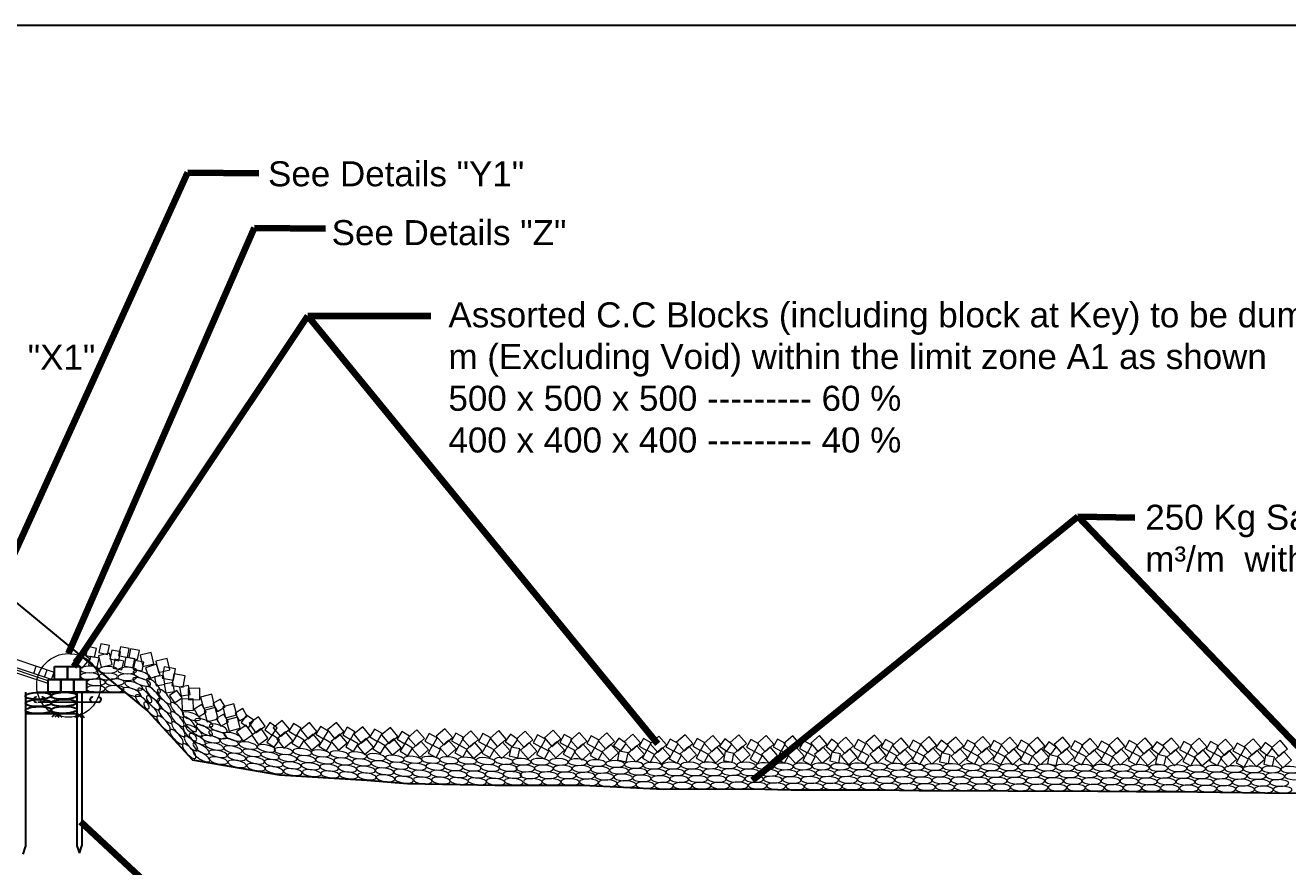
# Model space of a CAD drawing. Header units: inches. Extents: x -8940 to 26362, y -28010 to 990.
# Drawn here: x 4183.25 to 4232.53, y -13283.2 to -13250.34 of the extents above; entities that cross this region are included whole.
import ezdxf

# ---------------------------------------------------------------- set-up
doc = ezdxf.new("R2010")
doc.units = ezdxf.units.IN
doc.header["$MEASUREMENT"] = 0
doc.linetypes.add('HIDDEN', pattern=[9.525, 6.35, -3.175])
doc.layers.add('GL', color=3, linetype='HIDDEN')
doc.layers.add('LINE', color=7, linetype='Continuous')
doc.styles.get("Standard").update_dxf_attribs({"font": 'arial.ttf'})
doc.dimstyles.get("Standard").update_dxf_attribs({"dimtxt": 0.18, "dimasz": 0.18, "dimexe": 0.18, "dimexo": 0.0625, "dimgap": 0.09, "dimtad": 0, "dimtih": 1, "dimtoh": 1, "dimdec": 4, "dimzin": 0, "dimdsep": 46, "dimtxsty": 'Standard', "dimcen": 0.09, "dimadec": 0, "dimazin": 0, "dimtfac": 1, "dimtdec": 4, "dimtofl": 0, "dimtmove": 0, "dimatfit": 3, "dimfxl": 1, "dimtolj": 1, "dimtzin": 0, "dimarcsym": 0})

msp = doc.modelspace()

# ---------------------------------------------------------------- linework, layer by layer
at = {"color": 0, "linetype": 'Continuous', "lineweight": 20, "ltscale": 0.5}
for p, q in [((4184.389468, -13275.606195), (4174.721829, -13272.383649)), ((4184.139468, -13276.046378), (4174.64725, -13272.882306)), ((4184.139468, -13275.938675), (4174.674389, -13272.783649)), ((4184.274783, -13275.883649), (4174.674783, -13272.683649)), ((4183.574584, -13275.650249), (4183.669289, -13275.366135)), ((4184.001492, -13275.792552), (4184.096196, -13275.508438)), ((4184.275469, -13275.883877), (4184.370174, -13275.599763))]:
    msp.add_line(p, q, dxfattribs=at)
at = {"color": 0, "linetype": 'Continuous', "lineweight": -3, "ltscale": 0.5}
for p, q in [((4184.889468, -13275.383649), (4184.889468, -13275.883649)), ((4184.639468, -13275.883649), (4184.639468, -13276.383649)), ((4185.139468, -13275.883649), (4185.139468, -13276.383649)), ((4183.258653, -13276.384834), (4183.258653, -13282.420089)), ((4183.689468, -13276.383649), (4183.889468, -13276.383649)), ((4183.889468, -13276.383649), (4184.225272, -13276.383649)), ((4184.225272, -13276.383649), (4186.089468, -13276.383649)), ((4184.772518, -13276.383649), (4184.272518, -13276.383649)), ((4185.272518, -13276.383649), (4184.772518, -13276.383649)), ((4185.258653, -13276.384834), (4185.258653, -13282.384834)), ((4185.929336, -13276.383649), (4185.272518, -13276.383649)), ((4185.458653, -13276.384834), (4185.458653, -13282.384834)), ((4186.089468, -13276.383649), (4187.139468, -13276.383649)), ((4183.731681, -13276.766289), (4186.153664, -13276.76251)), ((4183.258653, -13277.21937), (4185.258653, -13277.21937)), ((4184.420767, -13277.21564), (4184.297466, -13277.338039)), ((4184.297466, -13277.338039), (4184.420767, -13277.21564)), ((4184.5327, -13277.21564), (4184.409399, -13277.338039)), ((4184.409399, -13277.338039), (4184.5327, -13277.21564)), ((4184.420767, -13277.21564), (4184.559648, -13277.355038)), ((4184.5327, -13277.21564), (4184.671581, -13277.355038)), ((4185.299866, -13277.229037), (4185.176565, -13277.351436)), ((4185.176565, -13277.351436), (4185.299866, -13277.229037)), ((4185.411799, -13277.229037), (4185.288498, -13277.351436)), ((4185.288498, -13277.351436), (4185.411799, -13277.229037)), ((4185.299866, -13277.229037), (4185.438746, -13277.368435)), ((4185.411799, -13277.229037), (4185.55068, -13277.368435)), ((4183.158653, -13282.700213), (4183.258653, -13282.418903)), ((4185.258653, -13282.383649), (4185.358653, -13282.664958)), ((4185.358653, -13282.664958), (4185.458653, -13282.383649))]:
    msp.add_line(p, q, dxfattribs=at)
for points in [[(4184.389468, -13275.383649), (4184.889468, -13275.383649), (4184.889468, -13275.883649), (4184.389468, -13275.883649)], [(4184.889468, -13275.383649), (4185.389468, -13275.383649), (4185.389468, -13275.883649), (4184.889468, -13275.883649)], [(4184.139468, -13275.883649), (4184.639468, -13275.883649), (4184.639468, -13276.383649), (4184.139468, -13276.383649)], [(4184.639468, -13275.883649), (4185.139468, -13275.883649), (4185.139468, -13276.383649), (4184.639468, -13276.383649)], [(4185.139468, -13275.883649), (4185.639468, -13275.883649), (4185.639468, -13276.383649), (4185.139468, -13276.383649)]]:
    msp.add_lwpolyline(points, close=True, dxfattribs=at)
at = {"color": 7, "lineweight": 20, "ltscale": 0.18}
msp.add_circle((4184.936268, -13276.116794), 1.244459, dxfattribs=at)
at = {"color": 0, "linetype": 'Continuous', "lineweight": -3, "ltscale": 0.5}
for centre, start, end in [((4183.665145, -13276.673349), 74.8284169, 283.6920769), ((4183.915703, -13276.673349), 253.6040994, 105.1715831), ((4185.865145, -13276.673349), 74.8284169, 283.6920769), ((4186.113791, -13276.673349), 253.6040994, 105.1715831)]:
    msp.add_arc(centre, 0.09294, start, end, dxfattribs=at)
for centre in [(4183.757195, -13276.527469), (4184.743342, -13276.522122), (4183.76463, -13276.80417), (4183.765424, -13277.079486), (4184.750777, -13276.798823), (4184.751571, -13277.074139)]:
    msp.add_ellipse(centre, major_axis=(0.506914, 0.0108), ratio=0.268841611)
at = {"layer": 'GL', "linetype": 'ByBlock'}
msp.add_lwpolyline([(4179.458844, -13270.054649), (4188.028644, -13277.116349), (4189.776044, -13279.016649), (4193.167844, -13279.605549), (4196.578744, -13279.814549), (4198.161644, -13279.951049), (4201.586544, -13280.011249), (4205.031044, -13280.017349), (4206.594744, -13280.095849), (4208.149544, -13280.168549), (4211.602544, -13280.155849), (4213.143344, -13280.200249), (4216.610344, -13280.193449), (4218.137144, -13280.215749), (4221.618144, -13280.228149), (4225.119144, -13280.247049), (4226.626344, -13280.253949), (4228.124944, -13280.263749), (4231.634144, -13280.309349), (4233.118744, -13280.322449)], dxfattribs=at)
at = {"layer": 'LINE', "color": 7, "lineweight": -2, "ltscale": 0.5}
msp.add_lwpolyline([(4141.041423, -13355.879225), (4141.041423, -13250.337713), (4290.292045, -13250.337713), (4290.292045, -13355.879225), (4141.041423, -13355.879225)], close=True, dxfattribs=at)
at = {"layer": 'LINE', "color": 0, "linetype": 'ByBlock', "lineweight": 18, "ltscale": 0.5}
for points in [[(4186.461928, -13274.904434), (4186.532825, -13274.56169), (4186.190081, -13274.490793), (4186.119184, -13274.833537), (4186.461928, -13274.904434)], [(4185.471843, -13275.438991), (4185.760338, -13275.093635), (4185.414983, -13274.80514), (4185.126488, -13275.150495), (4185.471843, -13275.438991)], [(4185.955261, -13275.015324), (4186.026158, -13274.67258), (4185.683414, -13274.601683), (4185.612517, -13274.944427), (4185.955261, -13275.015324)], [(4186.058367, -13275.400536), (4186.129264, -13275.057791), (4185.78652, -13274.986894), (4185.715623, -13275.329639), (4186.058367, -13275.400536)], [(4186.540847, -13274.864043), (4186.102848, -13274.967275), (4186.20608, -13275.405274), (4186.644079, -13275.302042), (4186.540847, -13274.864043)], [(4186.894657, -13275.152073), (4186.965554, -13274.809329), (4186.62281, -13274.738432), (4186.551913, -13275.081176), (4186.894657, -13275.152073)], [(4187.234912, -13275.022705), (4187.305809, -13274.67996), (4186.963065, -13274.609063), (4186.892167, -13274.951808), (4187.234912, -13275.022705)], [(4187.44946, -13275.425572), (4187.520357, -13275.082828), (4187.177613, -13275.01193), (4187.106715, -13275.354675), (4187.44946, -13275.425572)], [(4187.630651, -13275.100319), (4187.701548, -13274.757574), (4187.358804, -13274.686677), (4187.287907, -13275.029421), (4187.630651, -13275.100319)], [(4188.164509, -13274.834484), (4187.72651, -13274.937716), (4187.829742, -13275.375715), (4188.267741, -13275.272483), (4188.164509, -13274.834484)], [(4187.016731, -13275.510566), (4187.087628, -13275.167822), (4186.744884, -13275.096925), (4186.673987, -13275.439669), (4187.016731, -13275.510566)], [(4187.807384, -13275.552293), (4187.878281, -13275.209549), (4187.535537, -13275.138651), (4187.464639, -13275.481396), (4187.807384, -13275.552293)], [(4188.370802, -13275.28448), (4187.943297, -13275.424977), (4188.083794, -13275.852482), (4188.511299, -13275.711985), (4188.370802, -13275.28448)], [(4188.782075, -13275.067734), (4188.344077, -13275.170966), (4188.447309, -13275.608965), (4188.885308, -13275.505733), (4188.782075, -13275.067734)], [(4189.11017, -13275.463904), (4188.66651, -13275.388629), (4188.591235, -13275.832288), (4189.034894, -13275.907563), (4189.11017, -13275.463904)], [(4188.354749, -13276.130773), (4188.699185, -13276.068613), (4188.637026, -13275.724177), (4188.29259, -13275.786337), (4188.354749, -13276.130773)], [(4188.730692, -13276.412393), (4189.075128, -13276.350234), (4189.012969, -13276.005797), (4188.668533, -13276.067957), (4188.730692, -13276.412393)], [(4189.486112, -13275.745524), (4189.042453, -13275.670249), (4188.967178, -13276.113908), (4189.410837, -13276.189183), (4189.486112, -13275.745524)], [(4189.076268, -13276.796971), (4189.364928, -13276.599043), (4189.166999, -13276.310383), (4188.87834, -13276.508312), (4189.076268, -13276.796971)], [(4189.334731, -13276.529097), (4189.679167, -13276.466937), (4189.617008, -13276.122501), (4189.272572, -13276.184661), (4189.334731, -13276.529097)], [(4190.054477, -13276.221987), (4189.604615, -13276.23315), (4189.615778, -13276.683011), (4190.06564, -13276.671848), (4190.054477, -13276.221987)], [(4190.525524, -13276.46228), (4190.090169, -13276.576149), (4190.204038, -13277.011504), (4190.639393, -13276.897635), (4190.525524, -13276.46228)], [(4189.804526, -13276.636331), (4189.354665, -13276.647494), (4189.365828, -13277.097356), (4189.815689, -13277.086192), (4189.804526, -13276.636331)], [(4190.011091, -13277.342492), (4190.313135, -13277.16566), (4190.136304, -13276.863616), (4189.834259, -13277.040448), (4190.011091, -13277.342492)], [(4190.662786, -13276.983982), (4190.227431, -13277.097851), (4190.3413, -13277.533206), (4190.776655, -13277.419337), (4190.662786, -13276.983982)], [(4190.745754, -13277.12982), (4191.047798, -13276.952989), (4190.870967, -13276.650945), (4190.568923, -13276.827776), (4190.745754, -13277.12982)], [(4191.390645, -13276.834011), (4190.95529, -13276.947881), (4191.069159, -13277.383235), (4191.504514, -13277.269366), (4191.390645, -13276.834011)], [(4190.876212, -13277.714223), (4191.178256, -13277.537392), (4191.001425, -13277.235348), (4190.699381, -13277.412179), (4190.876212, -13277.714223)], [(4191.527907, -13277.355713), (4191.092552, -13277.469582), (4191.206421, -13277.904937), (4191.641776, -13277.791068), (4191.527907, -13277.355713)], [(4191.610876, -13277.501552), (4191.91292, -13277.32472), (4191.736088, -13277.022676), (4191.434044, -13277.199508), (4191.610876, -13277.501552)], [(4191.967046, -13277.767179), (4192.167138, -13277.480014), (4191.879973, -13277.279923), (4191.679882, -13277.567088), (4191.967046, -13277.767179)], [(4192.354307, -13277.346111), (4191.98692, -13277.60597), (4192.246779, -13277.973357), (4192.614166, -13277.713498), (4192.354307, -13277.346111)], [(4193.272886, -13277.482963), (4192.925369, -13277.76885), (4193.211257, -13278.116368), (4193.558774, -13277.83048), (4193.272886, -13277.482963)], [(4191.863575, -13277.667612), (4191.496188, -13277.927471), (4191.756047, -13278.294858), (4192.123434, -13278.034999), (4191.863575, -13277.667612)], [(4192.456376, -13277.805072), (4192.088989, -13278.064932), (4192.348848, -13278.432319), (4192.716235, -13278.172459), (4192.456376, -13277.805072)], [(4192.883894, -13278.055046), (4193.083986, -13277.767881), (4192.796821, -13277.56779), (4192.59673, -13277.854955), (4192.883894, -13278.055046)], [(4193.408061, -13277.933287), (4193.060544, -13278.219174), (4193.346432, -13278.566692), (4193.693949, -13278.280804), (4193.408061, -13277.933287)], [(4193.838207, -13278.08576), (4194.016886, -13277.784805), (4193.715931, -13277.606127), (4193.537252, -13277.907082), (4193.838207, -13278.08576)], [(4194.346299, -13277.567327), (4193.998782, -13277.853215), (4194.28467, -13278.200732), (4194.632187, -13277.914845), (4194.346299, -13277.567327)], [(4194.887462, -13278.200961), (4195.066141, -13277.900005), (4194.765186, -13277.721327), (4194.586507, -13278.022282), (4194.887462, -13278.200961)], [(4195.397483, -13277.566539), (4195.049965, -13277.852427), (4195.335853, -13278.199944), (4195.68337, -13277.914056), (4195.397483, -13277.566539)], [(4195.939606, -13278.226572), (4196.118285, -13277.925617), (4195.81733, -13277.746938), (4195.638651, -13278.047893), (4195.939606, -13278.226572)], [(4196.421777, -13277.735344), (4196.07426, -13278.021232), (4196.360148, -13278.368749), (4196.707665, -13278.082861), (4196.421777, -13277.735344)], [(4196.997633, -13278.301674), (4197.176312, -13278.000719), (4196.875357, -13277.822041), (4196.696678, -13278.122996), (4196.997633, -13278.301674)], [(4197.499421, -13277.758164), (4197.151904, -13278.044052), (4197.437792, -13278.391569), (4197.785309, -13278.105681), (4197.499421, -13277.758164)], [(4198.065223, -13278.398375), (4198.243901, -13278.09742), (4197.942946, -13277.918741), (4197.764268, -13278.219696), (4198.065223, -13278.398375)], [(4198.538444, -13277.849541), (4198.199924, -13278.146027), (4198.496411, -13278.484547), (4198.834931, -13278.188061), (4198.538444, -13277.849541)], [(4199.152762, -13278.466454), (4199.322059, -13278.160123), (4199.015728, -13277.990826), (4198.846431, -13278.297157), (4199.152762, -13278.466454)], [(4199.623244, -13277.807828), (4199.284724, -13278.104315), (4199.58121, -13278.442835), (4199.919731, -13278.146348), (4199.623244, -13277.807828)], [(4200.193495, -13278.454656), (4200.362792, -13278.148326), (4200.056461, -13277.979029), (4199.887164, -13278.28536), (4200.193495, -13278.454656)], [(4200.642544, -13277.895905), (4200.304024, -13278.192391), (4200.60051, -13278.530911), (4200.93903, -13278.234425), (4200.642544, -13277.895905)], [(4201.250351, -13278.470948), (4201.419647, -13278.164617), (4201.113317, -13277.995321), (4200.94402, -13278.301652), (4201.250351, -13278.470948)], [(4201.727953, -13277.883663), (4201.389433, -13278.18015), (4201.685919, -13278.51867), (4202.024439, -13278.222183), (4201.727953, -13277.883663)], [(4202.765851, -13277.905838), (4202.427331, -13278.202324), (4202.723818, -13278.540844), (4203.062338, -13278.244358), (4202.765851, -13277.905838)], [(4203.850651, -13277.864125), (4203.512131, -13278.160612), (4203.808618, -13278.499132), (4204.147138, -13278.202645), (4203.850651, -13277.864125)], [(4204.869951, -13277.952201), (4204.531431, -13278.248688), (4204.827917, -13278.587208), (4205.166437, -13278.290722), (4204.869951, -13277.952201)], [(4205.95536, -13277.971315), (4205.61684, -13278.267801), (4205.913326, -13278.606321), (4206.251846, -13278.309835), (4205.95536, -13277.971315)], [(4192.966689, -13278.531974), (4193.16678, -13278.244809), (4192.879616, -13278.044718), (4192.679524, -13278.331882), (4192.966689, -13278.531974)], [(4193.955465, -13278.555404), (4194.134144, -13278.254449), (4193.833189, -13278.075771), (4193.65451, -13278.376726), (4193.955465, -13278.555404)], [(4194.481474, -13278.017651), (4194.133957, -13278.303539), (4194.419845, -13278.651056), (4194.767362, -13278.365169), (4194.481474, -13278.017651)], [(4195.00472, -13278.670605), (4195.183399, -13278.369649), (4194.882444, -13278.190971), (4194.703765, -13278.491926), (4195.00472, -13278.670605)], [(4195.532657, -13278.016863), (4195.18514, -13278.302751), (4195.471028, -13278.650268), (4195.818545, -13278.36438), (4195.532657, -13278.016863)], [(4196.056864, -13278.696216), (4196.235543, -13278.395261), (4195.934588, -13278.216582), (4195.755909, -13278.517537), (4196.056864, -13278.696216)], [(4196.556952, -13278.185668), (4196.209435, -13278.471556), (4196.495323, -13278.819073), (4196.84284, -13278.533185), (4196.556952, -13278.185668)], [(4197.114891, -13278.771318), (4197.29357, -13278.470363), (4196.992615, -13278.291685), (4196.813936, -13278.59264), (4197.114891, -13278.771318)], [(4197.634596, -13278.208488), (4197.287079, -13278.494376), (4197.572967, -13278.841893), (4197.920484, -13278.556005), (4197.634596, -13278.208488)], [(4198.182481, -13278.868019), (4198.361159, -13278.567064), (4198.060204, -13278.388385), (4197.881526, -13278.68934), (4198.182481, -13278.868019)], [(4198.687465, -13278.295475), (4198.348945, -13278.591961), (4198.645432, -13278.930481), (4198.983952, -13278.633995), (4198.687465, -13278.295475)], [(4199.284471, -13278.932252), (4199.453768, -13278.625921), (4199.147437, -13278.456624), (4198.97814, -13278.762955), (4199.284471, -13278.932252)], [(4199.772265, -13278.253762), (4199.433745, -13278.550248), (4199.730232, -13278.888768), (4200.068752, -13278.592282), (4199.772265, -13278.253762)], [(4200.325205, -13278.920454), (4200.494501, -13278.614123), (4200.188171, -13278.444827), (4200.018874, -13278.751157), (4200.325205, -13278.920454)], [(4200.791565, -13278.341838), (4200.453045, -13278.638324), (4200.749531, -13278.976845), (4201.088051, -13278.680358), (4200.791565, -13278.341838)], [(4201.38206, -13278.936746), (4201.551357, -13278.630415), (4201.245026, -13278.461118), (4201.075729, -13278.767449), (4201.38206, -13278.936746)], [(4201.876974, -13278.329597), (4201.538454, -13278.626083), (4201.83494, -13278.964603), (4202.17346, -13278.668117), (4201.876974, -13278.329597)], [(4202.267695, -13278.513209), (4202.473568, -13278.230161), (4202.190519, -13278.024288), (4201.984647, -13278.307337), (4202.267695, -13278.513209)], [(4202.914872, -13278.351771), (4202.576352, -13278.648258), (4202.872839, -13278.986778), (4203.211359, -13278.690292), (4202.914872, -13278.351771)], [(4203.380169, -13278.522751), (4203.549466, -13278.21642), (4203.243135, -13278.047123), (4203.073838, -13278.353454), (4203.380169, -13278.522751)], [(4203.999672, -13278.310059), (4203.661152, -13278.606545), (4203.957639, -13278.945065), (4204.296159, -13278.648579), (4203.999672, -13278.310059)], [(4204.420902, -13278.510953), (4204.590199, -13278.204622), (4204.283868, -13278.035326), (4204.114571, -13278.341657), (4204.420902, -13278.510953)], [(4205.018972, -13278.398135), (4204.680452, -13278.694621), (4204.976938, -13279.033141), (4205.315458, -13278.736655), (4205.018972, -13278.398135)], [(4205.477758, -13278.5586), (4205.647055, -13278.252269), (4205.340724, -13278.082972), (4205.171427, -13278.389303), (4205.477758, -13278.5586)], [(4206.104381, -13278.417248), (4205.765861, -13278.713735), (4206.062347, -13279.052255), (4206.400867, -13278.755769), (4206.104381, -13278.417248)], [(4206.495102, -13278.669863), (4206.700975, -13278.386814), (4206.417926, -13278.180942), (4206.212054, -13278.46399), (4206.495102, -13278.669863)], [(4206.96934, -13278.025373), (4206.63082, -13278.321859), (4206.927307, -13278.660379), (4207.265827, -13278.363893), (4206.96934, -13278.025373)], [(4207.118361, -13278.471306), (4206.779841, -13278.767792), (4207.076328, -13279.106313), (4207.414848, -13278.809826), (4207.118361, -13278.471306)], [(4207.514573, -13278.661117), (4207.68387, -13278.354786), (4207.377539, -13278.185489), (4207.208242, -13278.49182), (4207.514573, -13278.661117)], [(4207.978751, -13278.102848), (4207.640231, -13278.399334), (4207.936718, -13278.737854), (4208.275238, -13278.441368), (4207.978751, -13278.102848)], [(4208.562585, -13278.685489), (4208.731882, -13278.379158), (4208.425551, -13278.209861), (4208.256255, -13278.516192), (4208.562585, -13278.685489)], [(4209.004355, -13278.040381), (4208.665835, -13278.336868), (4208.962321, -13278.675388), (4209.300842, -13278.378901), (4209.004355, -13278.040381)], [(4209.153376, -13278.486315), (4208.814856, -13278.782801), (4209.111342, -13279.121321), (4209.449863, -13278.824835), (4209.153376, -13278.486315)], [(4209.612162, -13278.659334), (4209.781459, -13278.353003), (4209.475128, -13278.183706), (4209.305831, -13278.490037), (4209.612162, -13278.659334)], [(4210.089764, -13278.072049), (4209.751244, -13278.368535), (4210.04773, -13278.707055), (4210.386251, -13278.410569), (4210.089764, -13278.072049)], [(4210.629507, -13278.689056), (4210.835379, -13278.406008), (4210.552331, -13278.200135), (4210.346458, -13278.483184), (4210.629507, -13278.689056)], [(4211.099888, -13278.043132), (4210.761368, -13278.339619), (4211.057854, -13278.678139), (4211.396374, -13278.381652), (4211.099888, -13278.043132)], [(4211.248909, -13278.489066), (4210.910389, -13278.785552), (4211.206875, -13279.124072), (4211.545395, -13278.827586), (4211.248909, -13278.489066)], [(4211.714205, -13278.703954), (4211.883502, -13278.397623), (4211.577171, -13278.228326), (4211.407874, -13278.534657), (4211.714205, -13278.703954)], [(4212.172117, -13278.070406), (4211.833597, -13278.366893), (4212.130083, -13278.705413), (4212.468603, -13278.408926), (4212.172117, -13278.070406)], [(4212.754939, -13278.68588), (4212.924236, -13278.379549), (4212.617905, -13278.210252), (4212.448608, -13278.516583), (4212.754939, -13278.68588)], [(4213.203987, -13278.089496), (4212.865467, -13278.385982), (4213.161954, -13278.724502), (4213.500474, -13278.428016), (4213.203987, -13278.089496)], [(4213.780385, -13278.752342), (4213.949682, -13278.446011), (4213.643351, -13278.276715), (4213.474054, -13278.583045), (4213.780385, -13278.752342)], [(4214.245454, -13278.077254), (4213.906934, -13278.373741), (4214.20342, -13278.712261), (4214.54194, -13278.415775), (4214.245454, -13278.077254)], [(4214.791463, -13278.706801), (4214.997336, -13278.423752), (4214.714287, -13278.21788), (4214.508414, -13278.500928), (4214.791463, -13278.706801)], [(4215.280831, -13278.13436), (4214.94231, -13278.430846), (4215.238797, -13278.769367), (4215.577317, -13278.47288), (4215.280831, -13278.13436)], [(4215.894564, -13278.705706), (4216.06386, -13278.399375), (4215.757529, -13278.230078), (4215.588233, -13278.536409), (4215.894564, -13278.705706)], [(4216.400706, -13278.054274), (4216.062186, -13278.35076), (4216.358672, -13278.68928), (4216.697192, -13278.392794), (4216.400706, -13278.054274)], [(4216.970957, -13278.701102), (4217.140254, -13278.394771), (4216.833923, -13278.225474), (4216.664626, -13278.531805), (4216.970957, -13278.701102)], [(4217.435177, -13278.161908), (4217.096657, -13278.458394), (4217.393143, -13278.796914), (4217.731663, -13278.500428), (4217.435177, -13278.161908)], [(4218.042984, -13278.736951), (4218.21228, -13278.430621), (4217.90595, -13278.261324), (4217.736653, -13278.567655), (4218.042984, -13278.736951)], [(4218.526853, -13278.112035), (4218.188333, -13278.408521), (4218.484819, -13278.747041), (4218.823339, -13278.450555), (4218.526853, -13278.112035)], [(4219.072899, -13278.741581), (4219.278772, -13278.458532), (4218.995723, -13278.25266), (4218.789851, -13278.535708), (4219.072899, -13278.741581)], [(4219.578806, -13278.131825), (4219.240286, -13278.428312), (4219.536772, -13278.766832), (4219.875292, -13278.470345), (4219.578806, -13278.131825)], [(4220.168018, -13278.729922), (4220.337315, -13278.423591), (4220.030984, -13278.254295), (4219.861687, -13278.560625), (4220.168018, -13278.729922)], [(4220.62593, -13278.108928), (4220.28741, -13278.405415), (4220.583896, -13278.743935), (4220.922416, -13278.447448), (4220.62593, -13278.108928)], [(4221.196181, -13278.743218), (4221.365477, -13278.436887), (4221.059147, -13278.26759), (4220.88985, -13278.573921), (4221.196181, -13278.743218)], [(4221.682905, -13278.140557), (4221.344385, -13278.437043), (4221.640872, -13278.775563), (4221.979392, -13278.479077), (4221.682905, -13278.140557)], [(4222.259303, -13278.734416), (4222.4286, -13278.428086), (4222.122269, -13278.258789), (4221.952972, -13278.56512), (4222.259303, -13278.734416)], [(4222.755743, -13278.140854), (4222.417223, -13278.437341), (4222.71371, -13278.775861), (4223.05223, -13278.479375), (4222.755743, -13278.140854)], [(4223.282915, -13278.81431), (4223.488787, -13278.531261), (4223.205739, -13278.325388), (4222.999866, -13278.608437), (4223.282915, -13278.81431)], [(4223.745027, -13278.133726), (4223.406506, -13278.430213), (4223.702993, -13278.768733), (4224.041513, -13278.472246), (4223.745027, -13278.133726)], [(4224.359344, -13278.750639), (4224.528641, -13278.444308), (4224.22231, -13278.275012), (4224.053013, -13278.581343), (4224.359344, -13278.750639)], [(4224.823522, -13278.186108), (4224.485002, -13278.482595), (4224.781489, -13278.821115), (4225.120009, -13278.524628), (4224.823522, -13278.186108)], [(4225.40004, -13278.763935), (4225.569337, -13278.457604), (4225.263006, -13278.288307), (4225.09371, -13278.594638), (4225.40004, -13278.763935)], [(4225.880498, -13278.14872), (4225.541978, -13278.445206), (4225.838464, -13278.783726), (4226.176984, -13278.48724), (4225.880498, -13278.14872)], [(4226.482038, -13278.748872), (4226.651335, -13278.442541), (4226.345004, -13278.273244), (4226.175707, -13278.579575), (4226.482038, -13278.748872)], [(4226.95964, -13278.161587), (4226.62112, -13278.458073), (4226.917606, -13278.796593), (4227.256126, -13278.500107), (4226.95964, -13278.161587)], [(4227.499382, -13278.803672), (4227.705255, -13278.520623), (4227.422206, -13278.314751), (4227.216334, -13278.597799), (4227.499382, -13278.803672)], [(4227.997501, -13278.172173), (4227.658981, -13278.468659), (4227.955468, -13278.807179), (4228.293988, -13278.510693), (4227.997501, -13278.172173)], [(4228.611819, -13278.789086), (4228.781116, -13278.482755), (4228.474785, -13278.313458), (4228.305488, -13278.619789), (4228.611819, -13278.789086)], [(4229.076034, -13278.180646), (4228.737514, -13278.477133), (4229.034001, -13278.815653), (4229.372521, -13278.519166), (4229.076034, -13278.180646)], [(4229.652552, -13278.777288), (4229.821849, -13278.470958), (4229.515518, -13278.301661), (4229.346222, -13278.607992), (4229.652552, -13278.777288)], [(4230.101601, -13278.218537), (4229.763081, -13278.515023), (4230.059567, -13278.853543), (4230.398087, -13278.557057), (4230.101601, -13278.218537)], [(4230.696874, -13278.843766), (4230.866171, -13278.537435), (4230.55984, -13278.368139), (4230.390543, -13278.674469), (4230.696874, -13278.843766)], [(4231.18701, -13278.206295), (4230.84849, -13278.502782), (4231.144976, -13278.841302), (4231.483496, -13278.544815), (4231.18701, -13278.206295)], [(4231.726752, -13278.835841), (4231.932625, -13278.552793), (4231.649576, -13278.34692), (4231.443704, -13278.629969), (4231.726752, -13278.835841)], [(4232.228765, -13278.252597), (4231.890245, -13278.549084), (4232.186731, -13278.887604), (4232.525251, -13278.591117), (4232.228765, -13278.252597)], [(4202.479215, -13278.941884), (4202.55092, -13278.599308), (4202.208344, -13278.527603), (4202.136639, -13278.870179), (4202.479215, -13278.941884)], [(4203.511878, -13278.988549), (4203.681175, -13278.682218), (4203.374844, -13278.512921), (4203.205547, -13278.819252), (4203.511878, -13278.988549)], [(4204.552612, -13278.976751), (4204.721909, -13278.67042), (4204.415578, -13278.501123), (4204.246281, -13278.807454), (4204.552612, -13278.976751)], [(4205.609467, -13279.024398), (4205.778764, -13278.718067), (4205.472433, -13278.54877), (4205.303136, -13278.855101), (4205.609467, -13279.024398)], [(4206.706622, -13279.098538), (4206.778327, -13278.755962), (4206.435751, -13278.684256), (4206.364046, -13279.026832), (4206.706622, -13279.098538)], [(4207.646283, -13279.126914), (4207.815579, -13278.820583), (4207.509248, -13278.651287), (4207.339952, -13278.957618), (4207.646283, -13279.126914)], [(4208.127772, -13278.548781), (4207.789252, -13278.845267), (4208.085739, -13279.183787), (4208.424259, -13278.887301), (4208.127772, -13278.548781)], [(4208.694295, -13279.151287), (4208.863592, -13278.844956), (4208.557261, -13278.675659), (4208.387964, -13278.98199), (4208.694295, -13279.151287)], [(4209.743871, -13279.125132), (4209.913168, -13278.818801), (4209.606837, -13278.649504), (4209.43754, -13278.955835), (4209.743871, -13279.125132)], [(4210.238785, -13278.517982), (4209.900265, -13278.814469), (4210.196751, -13279.152989), (4210.535272, -13278.856502), (4210.238785, -13278.517982)], [(4210.841026, -13279.117731), (4210.912731, -13278.775155), (4210.570155, -13278.70345), (4210.49845, -13279.046026), (4210.841026, -13279.117731)], [(4211.845915, -13279.169752), (4212.015212, -13278.863421), (4211.708881, -13278.694124), (4211.539584, -13279.000455), (4211.845915, -13279.169752)], [(4212.321138, -13278.51634), (4211.982618, -13278.812826), (4212.279104, -13279.151346), (4212.617624, -13278.85486), (4212.321138, -13278.51634)], [(4212.886648, -13279.151677), (4213.055945, -13278.845346), (4212.749614, -13278.67605), (4212.580317, -13278.982381), (4212.886648, -13279.151677)], [(4213.353008, -13278.535429), (4213.014488, -13278.831916), (4213.310975, -13279.170436), (4213.649495, -13278.873949), (4213.353008, -13278.535429)], [(4213.912095, -13279.21814), (4214.081391, -13278.911809), (4213.775061, -13278.742512), (4213.605764, -13279.048843), (4213.912095, -13279.21814)], [(4214.394475, -13278.523188), (4214.055955, -13278.819674), (4214.352441, -13279.158194), (4214.690961, -13278.861708), (4214.394475, -13278.523188)], [(4215.002983, -13279.135476), (4215.074688, -13278.7929), (4214.732112, -13278.721194), (4214.660407, -13279.06377), (4215.002983, -13279.135476)], [(4215.429852, -13278.580294), (4215.091331, -13278.87678), (4215.387818, -13279.2153), (4215.726338, -13278.918814), (4215.429852, -13278.580294)], [(4216.026273, -13279.171503), (4216.19557, -13278.865173), (4215.889239, -13278.695876), (4215.719942, -13279.002207), (4216.026273, -13279.171503)], [(4216.549727, -13278.500207), (4216.211207, -13278.796694), (4216.507693, -13279.135214), (4216.846213, -13278.838728), (4216.549727, -13278.500207)], [(4217.102666, -13279.1669), (4217.271963, -13278.860569), (4216.965632, -13278.691272), (4216.796335, -13278.997603), (4217.102666, -13279.1669)], [(4217.584198, -13278.607841), (4217.245678, -13278.904328), (4217.542164, -13279.242848), (4217.880684, -13278.946361), (4217.584198, -13278.607841)], [(4218.174693, -13279.202749), (4218.34399, -13278.896418), (4218.037659, -13278.727122), (4217.868362, -13279.033452), (4218.174693, -13279.202749)], [(4218.675874, -13278.557968), (4218.337354, -13278.854454), (4218.63384, -13279.192974), (4218.97236, -13278.896488), (4218.675874, -13278.557968)], [(4219.284419, -13279.170256), (4219.356124, -13278.82768), (4219.013548, -13278.755974), (4218.941843, -13279.09855), (4219.284419, -13279.170256)], [(4219.727827, -13278.577759), (4219.389307, -13278.874245), (4219.685793, -13279.212765), (4220.024313, -13278.916279), (4219.727827, -13278.577759)], [(4220.299728, -13279.19572), (4220.469024, -13278.889389), (4220.162694, -13278.720092), (4219.993397, -13279.026423), (4220.299728, -13279.19572)], [(4220.774951, -13278.554862), (4220.436431, -13278.851348), (4220.732917, -13279.189868), (4221.071437, -13278.893382), (4220.774951, -13278.554862)], [(4221.32789, -13279.209015), (4221.497187, -13278.902684), (4221.190856, -13278.733388), (4221.021559, -13279.039719), (4221.32789, -13279.209015)], [(4221.831926, -13278.58649), (4221.493406, -13278.882977), (4221.789893, -13279.221497), (4222.128413, -13278.925011), (4221.831926, -13278.58649)], [(4222.391013, -13279.200214), (4222.560309, -13278.893883), (4222.253978, -13278.724587), (4222.084682, -13279.030917), (4222.391013, -13279.200214)], [(4222.904764, -13278.586788), (4222.566244, -13278.883274), (4222.862731, -13279.221794), (4223.201251, -13278.925308), (4222.904764, -13278.586788)], [(4223.494434, -13279.242984), (4223.56614, -13278.900408), (4223.223564, -13278.828703), (4223.151858, -13279.171279), (4223.494434, -13279.242984)], [(4223.894048, -13278.57966), (4223.555528, -13278.876146), (4223.852014, -13279.214666), (4224.190534, -13278.91818), (4223.894048, -13278.57966)], [(4224.491054, -13279.216437), (4224.66035, -13278.910106), (4224.354019, -13278.740809), (4224.184723, -13279.04714), (4224.491054, -13279.216437)], [(4224.972544, -13278.632042), (4224.634023, -13278.928528), (4224.93051, -13279.267048), (4225.26903, -13278.970562), (4224.972544, -13278.632042)], [(4225.53175, -13279.229732), (4225.701047, -13278.923402), (4225.394716, -13278.754105), (4225.225419, -13279.060436), (4225.53175, -13279.229732)], [(4226.029519, -13278.594654), (4225.690999, -13278.89114), (4225.987485, -13279.22966), (4226.326005, -13278.933174), (4226.029519, -13278.594654)], [(4226.613747, -13279.214669), (4226.783044, -13278.908339), (4226.476713, -13278.739042), (4226.307416, -13279.045373), (4226.613747, -13279.214669)], [(4227.108661, -13278.60752), (4226.770141, -13278.904007), (4227.066627, -13279.242527), (4227.405147, -13278.94604), (4227.108661, -13278.60752)], [(4227.710902, -13279.232347), (4227.782607, -13278.889771), (4227.440031, -13278.818065), (4227.368326, -13279.160641), (4227.710902, -13279.232347)], [(4228.146522, -13278.618107), (4227.808002, -13278.914593), (4228.104489, -13279.253113), (4228.443009, -13278.956627), (4228.146522, -13278.618107)], [(4228.743528, -13279.254884), (4228.912825, -13278.948553), (4228.606494, -13278.779256), (4228.437198, -13279.085587), (4228.743528, -13279.254884)], [(4229.225055, -13278.62658), (4228.886535, -13278.923066), (4229.183022, -13279.261586), (4229.521542, -13278.9651), (4229.225055, -13278.62658)], [(4229.784262, -13279.243086), (4229.953559, -13278.936755), (4229.647228, -13278.767459), (4229.477931, -13279.073789), (4229.784262, -13279.243086)], [(4230.250622, -13278.66447), (4229.912102, -13278.960956), (4230.208588, -13279.299477), (4230.547108, -13279.00299), (4230.250622, -13278.66447)], [(4230.828583, -13279.309564), (4230.99788, -13279.003233), (4230.691549, -13278.833936), (4230.522252, -13279.140267), (4230.828583, -13279.309564)], [(4231.336031, -13278.652229), (4230.997511, -13278.948715), (4231.293997, -13279.287235), (4231.632517, -13278.990749), (4231.336031, -13278.652229)], [(4231.938272, -13279.264516), (4232.009977, -13278.92194), (4231.667401, -13278.850235), (4231.595696, -13279.192811), (4231.938272, -13279.264516)], [(4232.377786, -13278.698531), (4232.039266, -13278.995017), (4232.335752, -13279.333537), (4232.674272, -13279.037051), (4232.377786, -13278.698531)]]:
    msp.add_lwpolyline(points, dxfattribs=at)
at = {"layer": 'LINE', "color": 7, "lineweight": 9, "ltscale": 0.5, "extrusion": (0, 0, -1)}
for centre, major_axis in [((4185.75745, -13275.492505), (0.367966, -0.000829)), ((4186.484181, -13275.510424), (0.367966, -0.000829)), ((4187.231255, -13275.537079), (0.367966, -0.000829)), ((4187.803971, -13275.717911), (0.342609, -0.134234)), ((4185.754215, -13275.751221), (0.367966, -0.000829)), ((4186.009772, -13275.996071), (0.367966, -0.000829)), ((4186.480945, -13275.769139), (0.367966, -0.000829)), ((4186.745354, -13275.992734), (0.367966, -0.000829)), ((4187.228019, -13275.795794), (0.367966, -0.000829)), ((4187.486297, -13276.129866), (0.347192, -0.121891)), ((4187.792164, -13275.974947), (0.347192, -0.121891)), ((4188.251261, -13276.127421), (0.25569, -0.264617)), ((4186.006537, -13276.254786), (0.367966, -0.000829)), ((4186.742118, -13276.25145), (0.367966, -0.000829)), ((4187.398092, -13276.373102), (0.347192, -0.121891)), ((4187.815652, -13276.758094), (0.25569, -0.264617)), ((4187.914685, -13276.501968), (0.25569, -0.264617)), ((4188.22733, -13276.438625), (0.25569, -0.264617)), ((4188.243941, -13276.797168), (0.25569, -0.264617)), ((4188.672539, -13276.547522), (0.245663, -0.273952)), ((4188.144907, -13277.053295), (0.25569, -0.264617)), ((4188.675526, -13276.908568), (0.245663, -0.273952)), ((4188.715721, -13277.301075), (0.245663, -0.273952)), ((4189.178441, -13277.073508), (0.245663, -0.273952)), ((4188.645416, -13277.597622), (0.245663, -0.273952)), ((4189.181428, -13277.434555), (0.245663, -0.273952)), ((4189.221622, -13277.827062), (0.245663, -0.273952)), ((4189.733311, -13277.32388), (0.348517, -0.118049)), ((4189.673088, -13277.636172), (0.245663, -0.273952)), ((4190.214437, -13277.580367), (0.348517, -0.118049)), ((4189.151317, -13278.123608), (0.245663, -0.273952)), ((4189.676075, -13277.997219), (0.245663, -0.273952)), ((4189.827545, -13277.878929), (0.313269, -0.193034)), ((4189.959372, -13278.213869), (0.313269, -0.193034)), ((4190.237813, -13277.863092), (0.313269, -0.193034)), ((4190.755494, -13278.035495), (0.348517, -0.118049)), ((4190.782768, -13277.786543), (0.348517, -0.118049)), ((4191.353111, -13278.119331), (0.348517, -0.118049)), ((4189.645965, -13278.686272), (0.245663, -0.273952)), ((4189.71627, -13278.389726), (0.245663, -0.273952)), ((4190.109231, -13278.578862), (0.313269, -0.193034)), ((4190.48953, -13278.212998), (0.359885, -0.076696)), ((4190.63379, -13278.500531), (0.359885, -0.076696)), ((4191.211467, -13278.333864), (0.359885, -0.076696)), ((4191.355727, -13278.621398), (0.359885, -0.076696)), ((4191.9447, -13278.464037), (0.359885, -0.076696)), ((4192.657908, -13278.575091), (0.359885, -0.076696)), ((4190.125914, -13278.883171), (0.313269, -0.193034)), ((4190.770079, -13278.786059), (0.359885, -0.076696)), ((4190.790289, -13279.050415), (0.359885, -0.076696)), ((4191.496651, -13278.912116), (0.359885, -0.076696)), ((4192.088959, -13278.75157), (0.359885, -0.076696)), ((4192.229884, -13279.042289), (0.359885, -0.076696)), ((4192.802168, -13278.862625), (0.359885, -0.076696)), ((4193.322809, -13278.677135), (0.36451, -0.050322)), ((4193.487596, -13278.953417), (0.36451, -0.050322)), ((4194.0605, -13278.717912), (0.36451, -0.050322)), ((4194.225287, -13278.994194), (0.36451, -0.050322)), ((4194.778621, -13278.768961), (0.36451, -0.050322)), ((4194.943408, -13279.045243), (0.36451, -0.050322)), ((4195.498718, -13278.808924), (0.36451, -0.050322)), ((4195.663505, -13279.085206), (0.36451, -0.050322)), ((4196.217719, -13278.847621), (0.36451, -0.050322)), ((4196.382507, -13279.123903), (0.36451, -0.050322)), ((4196.942656, -13278.917612), (0.36451, -0.050322)), ((4197.667529, -13278.974111), (0.36451, -0.050322)), ((4198.371152, -13279.017504), (0.36589, -0.039038)), ((4199.078038, -13279.019347), (0.36589, -0.039038)), ((4199.783765, -13279.038679), (0.36589, -0.039038)), ((4200.497672, -13279.05269), (0.36589, -0.039038)), ((4201.215835, -13279.068467), (0.36589, -0.039038)), ((4201.922385, -13279.066601), (0.36589, -0.039038)), ((4202.616988, -13279.096739), (0.367684, -0.014434)), ((4203.345733, -13279.096739), (0.367684, -0.014434)), ((4204.077001, -13279.101024), (0.367684, -0.014434)), ((4204.809788, -13279.111481), (0.367684, -0.014434)), ((4191.518678, -13279.180304), (0.359885, -0.076696)), ((4192.251911, -13279.310477), (0.359885, -0.076696)), ((4192.943092, -13279.153343), (0.359885, -0.076696)), ((4192.965119, -13279.421532), (0.359885, -0.076696)), ((4193.649288, -13279.233118), (0.36451, -0.050322)), ((4193.69076, -13279.498994), (0.36451, -0.050322)), ((4194.38698, -13279.273894), (0.36451, -0.050322)), ((4194.428451, -13279.539771), (0.36451, -0.050322)), ((4195.1051, -13279.324943), (0.36451, -0.050322)), ((4195.146572, -13279.590819), (0.36451, -0.050322)), ((4195.825198, -13279.364907), (0.36451, -0.050322)), ((4195.866669, -13279.630783), (0.36451, -0.050322)), ((4196.544199, -13279.403604), (0.36451, -0.050322)), ((4197.107444, -13279.193893), (0.36451, -0.050322)), ((4197.269136, -13279.473594), (0.36451, -0.050322)), ((4197.832316, -13279.250393), (0.36451, -0.050322)), ((4197.994009, -13279.530093), (0.36451, -0.050322)), ((4198.544395, -13279.288563), (0.36589, -0.039038)), ((4198.71465, -13279.563136), (0.36589, -0.039038)), ((4199.251281, -13279.290406), (0.36589, -0.039038)), ((4199.421536, -13279.564979), (0.36589, -0.039038)), ((4199.957008, -13279.309738), (0.36589, -0.039038)), ((4200.127264, -13279.584311), (0.36589, -0.039038)), ((4200.670915, -13279.323749), (0.36589, -0.039038)), ((4200.84117, -13279.598321), (0.36589, -0.039038)), ((4201.389078, -13279.339526), (0.36589, -0.039038)), ((4201.559333, -13279.614098), (0.36589, -0.039038)), ((4202.095628, -13279.33766), (0.36589, -0.039038)), ((4202.265883, -13279.612232), (0.36589, -0.039038)), ((4202.76547, -13279.360893), (0.367684, -0.014434)), ((4203.494216, -13279.360893), (0.367684, -0.014434)), ((4204.225483, -13279.365178), (0.367684, -0.014434)), ((4204.958271, -13279.375635), (0.367684, -0.014434)), ((4205.541018, -13279.148162), (0.367684, -0.014434)), ((4205.689501, -13279.412316), (0.367684, -0.014434)), ((4206.276958, -13279.182203), (0.367684, -0.014434)), ((4206.42544, -13279.446357), (0.367684, -0.014434)), ((4207.00715, -13279.218794), (0.367684, -0.014434)), ((4207.155632, -13279.482947), (0.367684, -0.014434)), ((4207.739011, -13279.250269), (0.367684, -0.014434)), ((4207.887493, -13279.514423), (0.367684, -0.014434)), ((4208.46657, -13279.247644), (0.367684, -0.014434)), ((4208.615052, -13279.511797), (0.367684, -0.014434)), ((4209.200247, -13279.244883), (0.367684, -0.014434)), ((4209.34873, -13279.509036), (0.367684, -0.014434)), ((4209.933072, -13279.242272), (0.367684, -0.014434)), ((4210.081554, -13279.506426), (0.367684, -0.014434)), ((4210.654179, -13279.237383), (0.367684, -0.014434)), ((4210.802661, -13279.501537), (0.367684, -0.014434)), ((4211.389599, -13279.245214), (0.367684, -0.014434)), ((4211.538081, -13279.509368), (0.367684, -0.014434)), ((4212.12324, -13279.266037), (0.367684, -0.014434)), ((4212.271722, -13279.530191), (0.367684, -0.014434)), ((4212.85866, -13279.281715), (0.367684, -0.014434)), ((4213.007143, -13279.545868), (0.367684, -0.014434)), ((4213.584921, -13279.279391), (0.367684, -0.014434)), ((4213.733404, -13279.543545), (0.367684, -0.014434)), ((4214.320342, -13279.279391), (0.367684, -0.014434)), ((4214.468824, -13279.543545), (0.367684, -0.014434)), ((4215.054464, -13279.279436), (0.367684, -0.014434)), ((4215.202947, -13279.54359), (0.367684, -0.014434)), ((4215.787252, -13279.276826), (0.367684, -0.014434)), ((4215.935734, -13279.540979), (0.367684, -0.014434)), ((4216.520781, -13279.282001), (0.367684, -0.014434)), ((4216.669264, -13279.546155), (0.367684, -0.014434)), ((4217.250973, -13279.292458), (0.367684, -0.014434)), ((4217.399456, -13279.556612), (0.367684, -0.014434)), ((4217.976975, -13279.295068), (0.367684, -0.014434)), ((4218.125457, -13279.559222), (0.367684, -0.014434)), ((4218.707426, -13279.300621), (0.367684, -0.014434)), ((4218.855909, -13279.564775), (0.367684, -0.014434)), ((4219.438063, -13279.301919), (0.367684, -0.014434)), ((4219.586545, -13279.566072), (0.367684, -0.014434)), ((4220.171926, -13279.307607), (0.367684, -0.014434)), ((4220.320408, -13279.571761), (0.367684, -0.014434)), ((4220.904862, -13279.31147), (0.367684, -0.014434)), ((4221.053344, -13279.575624), (0.367684, -0.014434)), ((4221.635054, -13279.313356), (0.367684, -0.014434)), ((4221.783536, -13279.57751), (0.367684, -0.014434)), ((4222.367026, -13279.316993), (0.367684, -0.014434)), ((4222.515508, -13279.581146), (0.367684, -0.014434)), ((4223.10189, -13279.322455), (0.367684, -0.014434)), ((4223.250372, -13279.586608), (0.367684, -0.014434)), ((4223.830191, -13279.32425), (0.367684, -0.014434)), ((4223.978673, -13279.588404), (0.367684, -0.014434)), ((4224.560457, -13279.327887), (0.367684, -0.014434)), ((4224.708939, -13279.59204), (0.367684, -0.014434)), ((4225.297175, -13279.331523), (0.367684, -0.014434)), ((4225.445657, -13279.595677), (0.367684, -0.014434)), ((4226.027738, -13279.335205), (0.367684, -0.014434)), ((4226.17622, -13279.599359), (0.367684, -0.014434)), ((4226.757151, -13279.338841), (0.367684, -0.014434)), ((4226.905633, -13279.602995), (0.367684, -0.014434)), ((4227.487714, -13279.340682), (0.367684, -0.014434)), ((4227.636196, -13279.604836), (0.367684, -0.014434)), ((4228.224395, -13279.351577), (0.367684, -0.014434)), ((4228.958406, -13279.362486), (0.367684, -0.014434)), ((4229.690267, -13279.369789), (0.367684, -0.014434)), ((4230.423314, -13279.382509), (0.367684, -0.014434)), ((4231.15918, -13279.391592), (0.367684, -0.014434)), ((4231.891188, -13279.3971), (0.367684, -0.014434)), ((4232.626053, -13279.406183), (0.367684, -0.014434)), ((4196.585671, -13279.66948), (0.36451, -0.050322)), ((4197.310608, -13279.73947), (0.36451, -0.050322)), ((4198.03548, -13279.795969), (0.36451, -0.050322)), ((4198.764315, -13279.827604), (0.36589, -0.039038)), ((4199.471201, -13279.829447), (0.36589, -0.039038)), ((4200.176928, -13279.848779), (0.36589, -0.039038)), ((4200.890835, -13279.86279), (0.36589, -0.039038)), ((4201.608998, -13279.878567), (0.36589, -0.039038)), ((4202.315548, -13279.876701), (0.36589, -0.039038)), ((4202.927115, -13279.623455), (0.367684, -0.014434)), ((4203.058208, -13279.883986), (0.367684, -0.014434)), ((4203.655861, -13279.623455), (0.367684, -0.014434)), ((4203.786953, -13279.883986), (0.367684, -0.014434)), ((4204.387128, -13279.62774), (0.367684, -0.014434)), ((4204.518221, -13279.888272), (0.367684, -0.014434)), ((4205.119916, -13279.638197), (0.367684, -0.014434)), ((4205.251008, -13279.898728), (0.367684, -0.014434)), ((4205.851146, -13279.674878), (0.367684, -0.014434)), ((4205.982239, -13279.935409), (0.367684, -0.014434)), ((4206.587085, -13279.708919), (0.367684, -0.014434)), ((4206.718178, -13279.96945), (0.367684, -0.014434)), ((4207.317277, -13279.74551), (0.367684, -0.014434)), ((4207.44837, -13280.006041), (0.367684, -0.014434)), ((4208.049138, -13279.776985), (0.367684, -0.014434)), ((4208.180231, -13280.037516), (0.367684, -0.014434)), ((4208.776697, -13279.77436), (0.367684, -0.014434)), ((4208.90779, -13280.034891), (0.367684, -0.014434)), ((4209.510375, -13279.771599), (0.367684, -0.014434)), ((4209.641467, -13280.03213), (0.367684, -0.014434)), ((4210.243199, -13279.768988), (0.367684, -0.014434)), ((4210.374292, -13280.029519), (0.367684, -0.014434)), ((4210.964306, -13279.764099), (0.367684, -0.014434)), ((4211.095399, -13280.02463), (0.367684, -0.014434)), ((4211.699726, -13279.771931), (0.367684, -0.014434)), ((4211.830819, -13280.032462), (0.367684, -0.014434)), ((4212.433367, -13279.792753), (0.367684, -0.014434)), ((4212.56446, -13280.053284), (0.367684, -0.014434)), ((4213.168787, -13279.808431), (0.367684, -0.014434)), ((4213.29988, -13280.068962), (0.367684, -0.014434)), ((4213.895049, -13279.806107), (0.367684, -0.014434)), ((4214.026141, -13280.066638), (0.367684, -0.014434)), ((4214.630469, -13279.806107), (0.367684, -0.014434)), ((4214.761562, -13280.066638), (0.367684, -0.014434)), ((4215.364592, -13279.806152), (0.367684, -0.014434)), ((4215.495685, -13280.066683), (0.367684, -0.014434)), ((4216.097379, -13279.803542), (0.367684, -0.014434)), ((4216.228472, -13280.064073), (0.367684, -0.014434)), ((4216.830909, -13279.808717), (0.367684, -0.014434)), ((4216.962001, -13280.069248), (0.367684, -0.014434)), ((4217.5611, -13279.819174), (0.367684, -0.014434)), ((4217.692193, -13280.079705), (0.367684, -0.014434)), ((4218.287102, -13279.821784), (0.367684, -0.014434)), ((4218.418195, -13280.082315), (0.367684, -0.014434)), ((4219.017553, -13279.827337), (0.367684, -0.014434)), ((4219.148646, -13280.087868), (0.367684, -0.014434)), ((4219.74819, -13279.828635), (0.367684, -0.014434)), ((4219.879283, -13280.089166), (0.367684, -0.014434)), ((4220.482053, -13279.834323), (0.367684, -0.014434)), ((4220.613146, -13280.094854), (0.367684, -0.014434)), ((4221.214989, -13279.838186), (0.367684, -0.014434)), ((4221.346082, -13280.098717), (0.367684, -0.014434)), ((4221.945181, -13279.840072), (0.367684, -0.014434)), ((4222.076274, -13280.100603), (0.367684, -0.014434)), ((4222.677153, -13279.843709), (0.367684, -0.014434)), ((4222.808246, -13280.10424), (0.367684, -0.014434)), ((4223.412017, -13279.849171), (0.367684, -0.014434)), ((4224.140318, -13279.850966), (0.367684, -0.014434)), ((4224.870584, -13279.854603), (0.367684, -0.014434)), ((4225.607302, -13279.858239), (0.367684, -0.014434)), ((4226.337865, -13279.861921), (0.367684, -0.014434)), ((4227.067278, -13279.865557), (0.367684, -0.014434)), ((4227.797841, -13279.867398), (0.367684, -0.014434)), ((4228.372877, -13279.61573), (0.367684, -0.014434)), ((4228.534522, -13279.878293), (0.367684, -0.014434)), ((4229.106889, -13279.626639), (0.367684, -0.014434)), ((4229.268534, -13279.889202), (0.367684, -0.014434)), ((4229.838749, -13279.633942), (0.367684, -0.014434)), ((4230.000394, -13279.896505), (0.367684, -0.014434)), ((4230.571796, -13279.646662), (0.367684, -0.014434)), ((4230.733441, -13279.909225), (0.367684, -0.014434)), ((4231.307662, -13279.655746), (0.367684, -0.014434)), ((4231.469307, -13279.918308), (0.367684, -0.014434)), ((4232.039671, -13279.661253), (0.367684, -0.014434)), ((4232.201316, -13279.923816), (0.367684, -0.014434)), ((4232.774535, -13279.670337), (0.367684, -0.014434)), ((4223.54311, -13280.109702), (0.367684, -0.014434)), ((4224.271411, -13280.111498), (0.367684, -0.014434)), ((4225.001677, -13280.115134), (0.367684, -0.014434)), ((4225.738395, -13280.11877), (0.367684, -0.014434)), ((4226.468958, -13280.122452), (0.367684, -0.014434)), ((4227.198371, -13280.126089), (0.367684, -0.014434)), ((4227.928934, -13280.127929), (0.367684, -0.014434)), ((4228.665615, -13280.138824), (0.367684, -0.014434)), ((4229.399626, -13280.149733), (0.367684, -0.014434)), ((4230.131487, -13280.157036), (0.367684, -0.014434)), ((4230.864534, -13280.169756), (0.367684, -0.014434)), ((4231.6004, -13280.17884), (0.367684, -0.014434)), ((4232.332409, -13280.184347), (0.367684, -0.014434))]:
    msp.add_ellipse(centre, major_axis=major_axis, ratio=0.34736681, dxfattribs=at)

# ---------------------------------------------------------------- texts
at = {"color": 7, "lineweight": 30, "ltscale": 0.18, "char_height": 0.9775, "attachment_point": 1}
for s, insert, width in [('See Details "Y1"', (4192.723424, -13255.649292), 59.84938283), ('See Details "Z"', (4195.206435, -13257.947421), 59.84938283), ('Assorted C.C Blocks (including block at Key) to be dumped below working Low WL  @ 49.00 m3 / m (Excluding Void) within the limit zone A1 as shown\\P500 x 500 x 500 --------- 60 %\\P400 x 400 x 400 --------- 40 %', (4199.765093, -13261.156795), 59.84938283), ('See Details "X1"', (4175.980016, -13262.812364), 59.84938283), ('250 Kg Sand Filled Geo-bag to be dumped below working Low WL @ 48.00 m³/m  within the limit zone A1 as shown \\P ', (4226.969593, -13269.0621), 48.36222019)]:
    msp.add_mtext(s, dxfattribs=dict(at, insert=insert, width=width))

# ---------------------------------------------------------------- leaders
at = {"layer": 'LINE', "color": 7, "lineweight": 20, "ltscale": 0.5}
for points in [[(4181.65357, -13273.536125), (4189.588473, -13256.090784), (4192.358485, -13256.118771)], [(4184.936268, -13274.872335), (4192.199192, -13258.245985), (4194.969203, -13258.273971)], [(4185.139468, -13275.383649), (4194.27892, -13261.684794), (4199.074924, -13261.684064)], [(4207.941, -13278.398792), (4194.27892, -13261.684794)], [(4211.633111, -13279.812265), (4224.335371, -13269.518825), (4226.558286, -13269.565151)], [(4234.312641, -13279.958762), (4224.335371, -13269.518825)], [(4185.40806, -13281.446788), (4188.821246, -13284.638643), (4189.719649, -13284.638643)]]:
    msp.add_leader(points, dimstyle='Standard', override={"dimtxt": 0.9, "dimasz": 0.7, "dimclrd": 7, "dimclre": 7, "dimclrt": 7, "dimlwd": 65535, "dimlwe": 65535}, dxfattribs=at)

doc.saveas('drawing.dxf')
